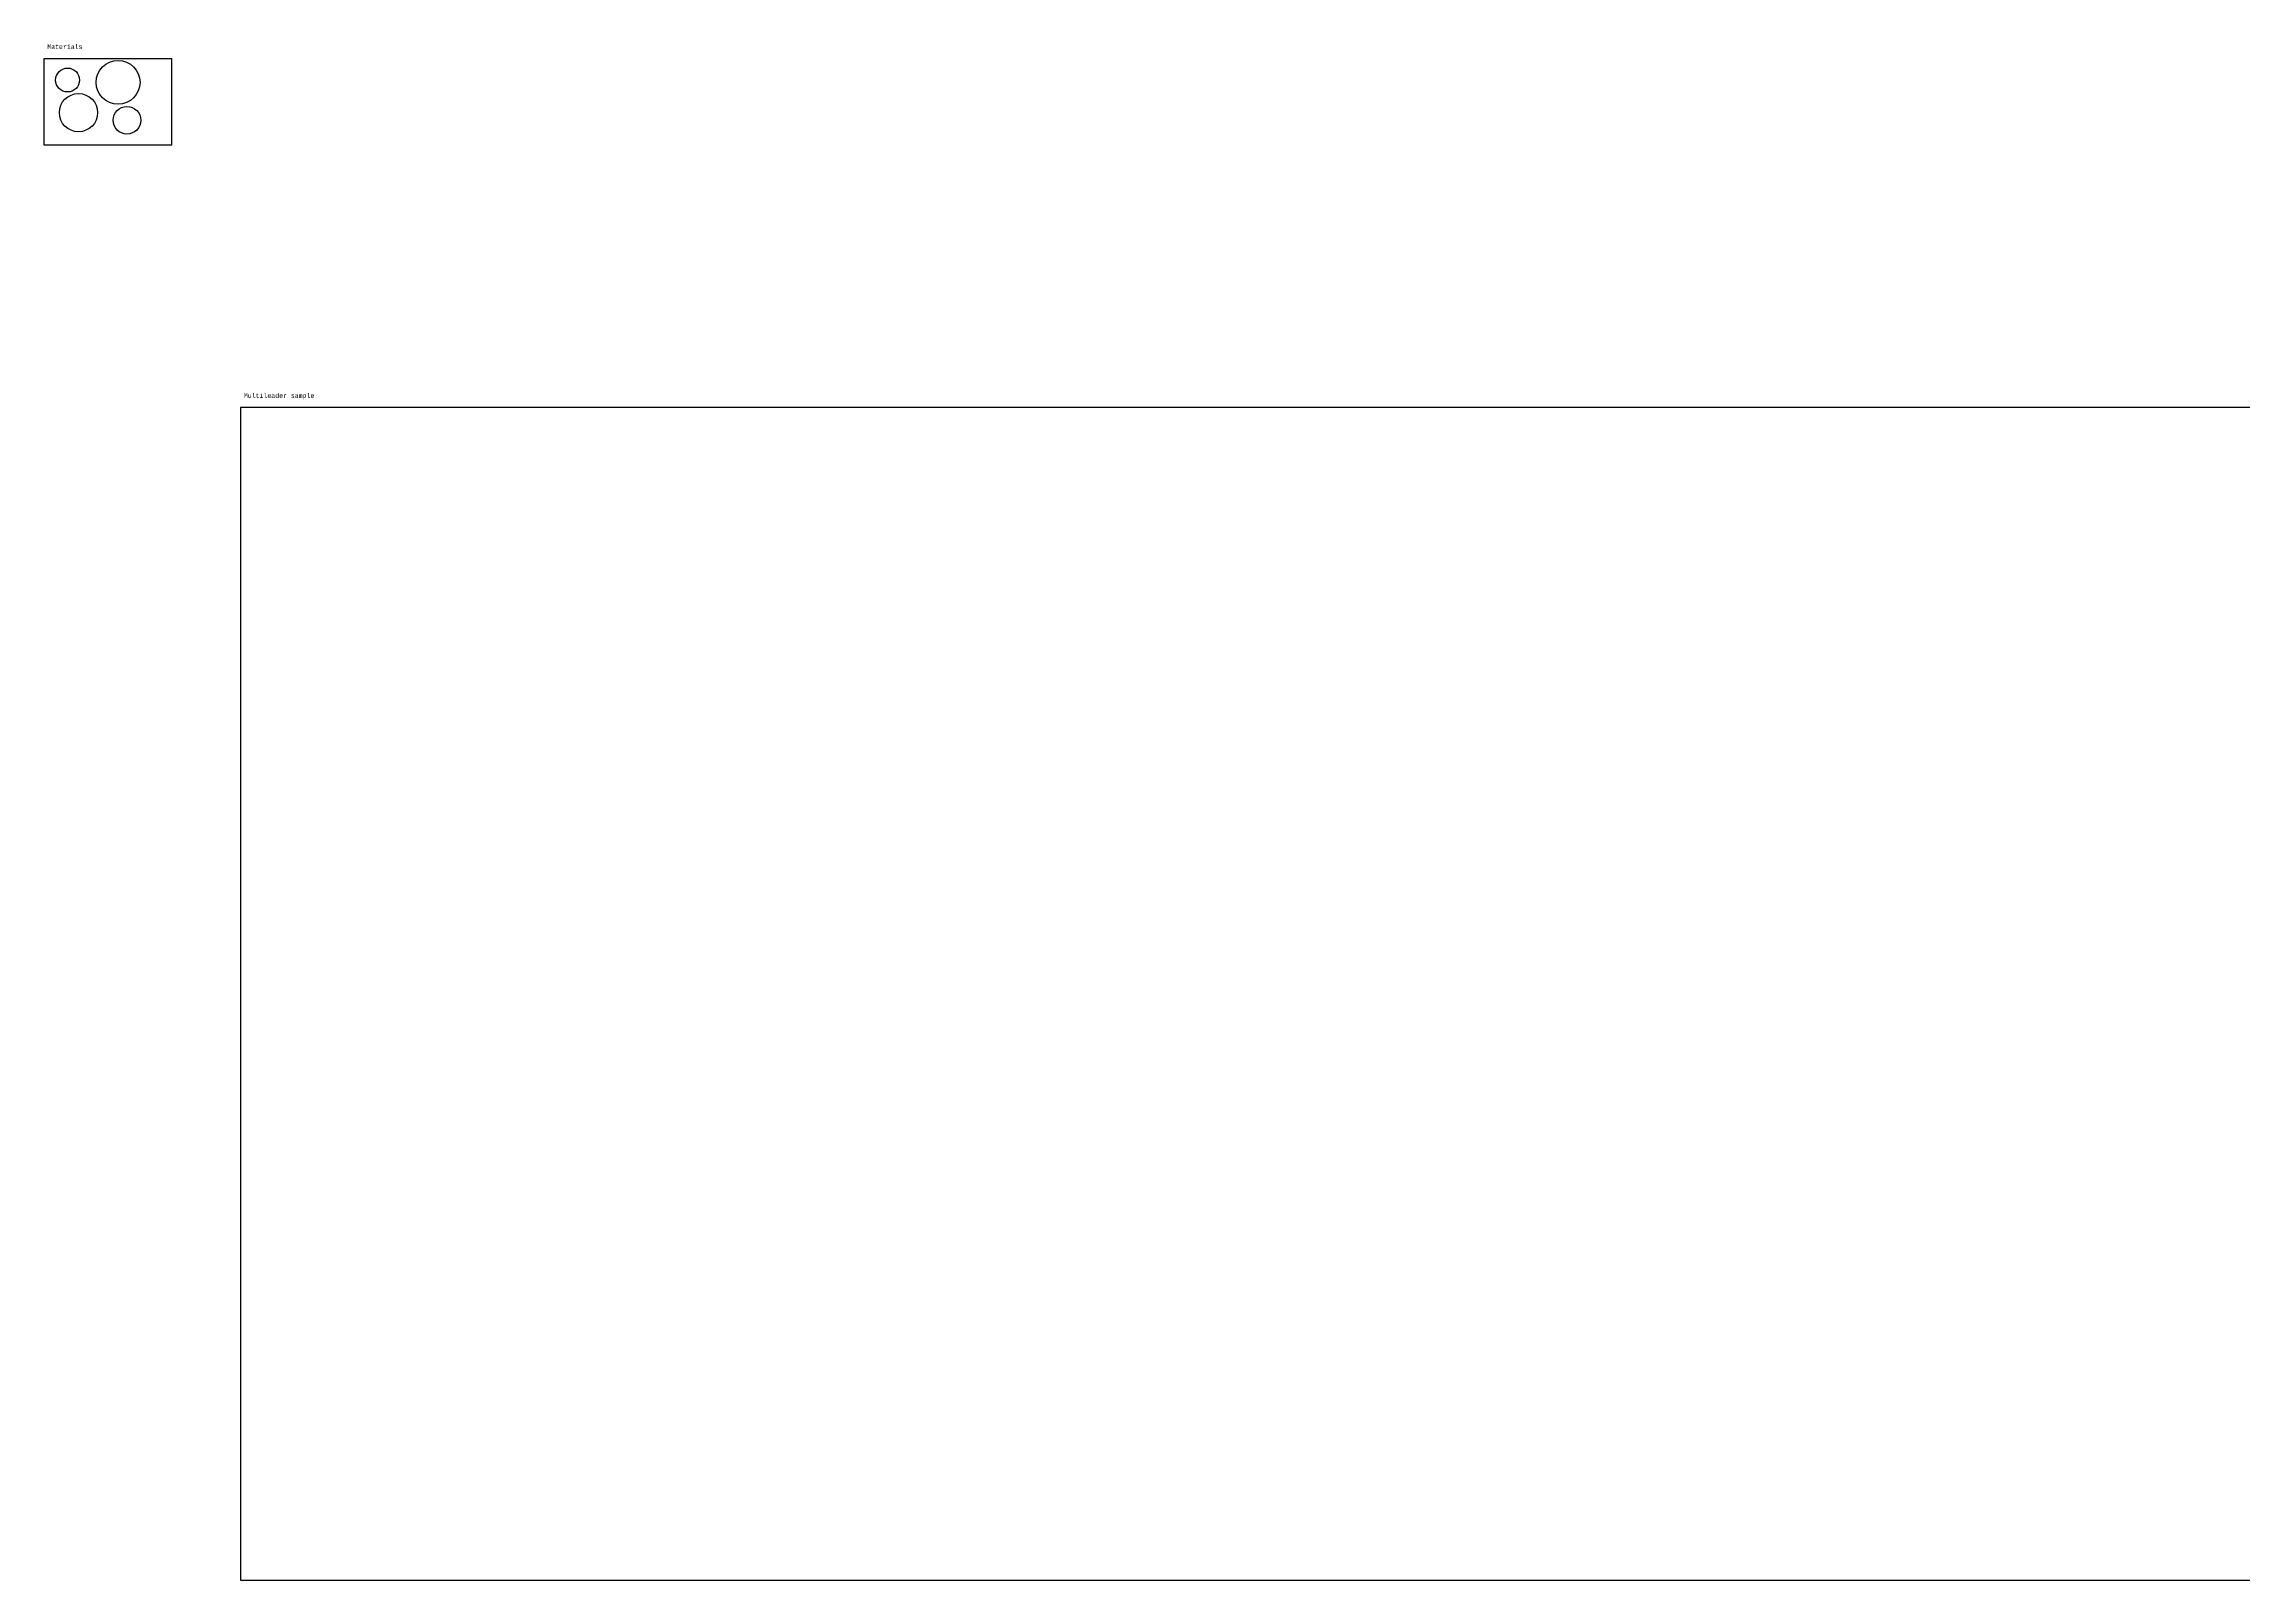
# Model space of a CAD drawing. Extents: x 0 to 1852, y -566 to 111.
# Drawn here: x 10.2 to 486.1, y -566.2 to -233.7 of the extents above; entities that cross this region are included whole.
import ezdxf

# ---------------------------------------------------------------- set-up
doc = ezdxf.new("R2010")
doc.units = 0
doc.header["$MEASUREMENT"] = 0
doc.layers.get('0').update_dxf_attribs({"linetype": 'CONTINUOUS'})
doc.styles.add('CUSTOM_TEXT_STYLE', font='consola.ttf')

msp = doc.modelspace()

# ---------------------------------------------------------------- linework, layer by layer
for points in [[(10.16053, -236.84152), (10.16053, -255.45236), (37.81235, -255.45236), (37.81235, -236.84152)], [(52.6915, -312.36161), (52.6915, -566.16858), (1852.18563, -566.16858), (1852.18563, -312.36161)]]:
    msp.add_lwpolyline(points, close=True)
for centre, radius in [((26.19918, -241.9567), 4.74291), ((15.2696, -241.45589), 2.58614), ((17.62598, -248.51735), 4.14395), ((28.10434, -250.17003), 2.98906)]:
    msp.add_circle(centre, radius)

# ---------------------------------------------------------------- texts
at = {"style": 'CUSTOM_TEXT_STYLE'}
for s, p in [('Materials', (10.86837, -234.75301)), ('Multileader sample', (53.39934, -310.27309))]:
    msp.add_text(s, height=1, dxfattribs=at).set_placement(p)

doc.saveas('drawing.dxf')
